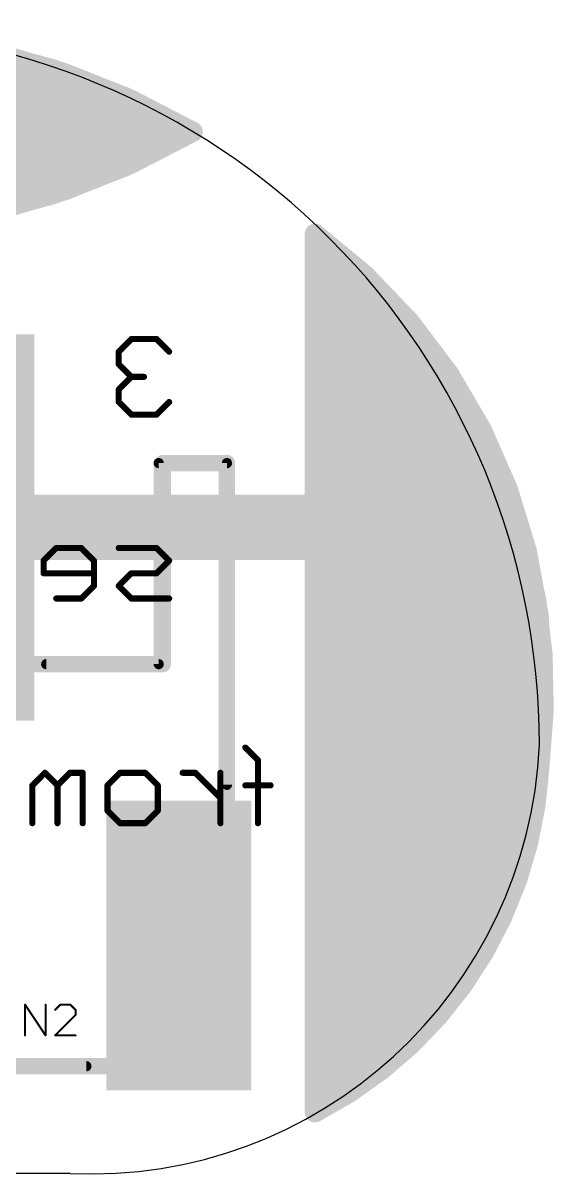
# Model space of a CAD drawing. Extents: x -9.1 to 9.1, y -5.3 to 9.
# Drawn here: x 2.46 to 9.07, y -5.34 to 8.97 of the extents above; entities that cross this region are included whole.
import ezdxf

# ---------------------------------------------------------------- set-up
doc = ezdxf.new("R2010")
doc.units = 0
for name, color, linetype in [('1', 12, 'CONTINUOUS'), ('16', 132, 'CONTINUOUS'), ('18', 110, 'CONTINUOUS'), ('20', 53, 'CONTINUOUS'), ('21', 253, 'CONTINUOUS'), ('25', 253, 'CONTINUOUS'), ('29', 253, 'CONTINUOUS'), ('30', 253, 'CONTINUOUS'), ('51', 253, 'CONTINUOUS'), ('52', 253, 'CONTINUOUS')]:
    doc.layers.add(name, color=color, linetype=linetype)

# ---------------------------------------------------------------- blocks, each defined once
blk = doc.blocks.new('RECT')
blk.add_solid([(-0.5, -0.5), (0.5, -0.5), (-0.5, 0.5), (0.5, 0.5)])
blk = doc.blocks.new('ROUNDV')
at = {"const_width": 0.5}
blk.add_lwpolyline([(0, -0.25, 1), (0, 0.25, 1), (0, -0.25)], format="xyb", dxfattribs=at)

msp = doc.modelspace()

# ---------------------------------------------------------------- linework, layer by layer
at = {"layer": '1'}
for points, const_width in [([(4.572, 7.62, 0.268), (-4.572, 7.62)], 0.254), ([(-4.572, 7.62, 0.268), (4.572, 7.62)], 0.254), ([(4.6038, 7.565, 1), (4.5402, 7.675)], 0.127), ([(4.5402, 7.565, 1), (4.6038, 7.675)], 0.127), ([(8.89, -0.254, 0.268), (6.096, 6.35)], 0.254), ([(6.1343, 6.4007, 1), (6.0577, 6.2993)], 0.127), ([(6.1595, 6.35, 1), (6.0325, 6.35)], 0.127), ([(7.8232, 2.7, 1), (7.4168, 2.7)], 0.4064), ([(7.62, 2.4968, 1), (7.62, 2.9032)], 0.4064), ([(7.4168, 0, 1), (7.8232, 0)], 0.4064), ([(6.096, -4.572, 0.268), (8.89, -0.254)], 0.254), ([(8.9534, -0.2572, 1), (8.8266, -0.2508)], 0.127), ([(8.827, -0.2462, 1), (8.953, -0.2618)], 0.127), ([(6.0671, -4.5155, 1), (6.1249, -4.6285)], 0.127), ([(6.0325, -4.572, 1), (6.1595, -4.572)], 0.127)]:
    msp.add_lwpolyline(points, format="xyb", dxfattribs=dict(at, const_width=const_width))
for points, const_width in [([(6.096, 6.35), (6.096, -4.572)], 0.254), ([(2, 2.7), (7.62, 2.7)], 0.8128), ([(7.62, 2.7), (7.62, 0)], 0.8128)]:
    msp.add_lwpolyline(points, dxfattribs=dict(at, const_width=const_width))
at = {"layer": '16'}
for points, const_width in [([(4.572, 7.62, 0.268), (-4.572, 7.62)], 0.254), ([(-4.572, 7.62, 0.268), (4.572, 7.62)], 0.254), ([(4.6038, 7.565, 1), (4.5402, 7.675)], 0.127), ([(4.5402, 7.565, 1), (4.6038, 7.675)], 0.127), ([(8.89, -0.254, 0.268), (6.096, 6.35)], 0.254), ([(6.1343, 6.4007, 1), (6.0577, 6.2993)], 0.127), ([(6.1595, 6.35, 1), (6.0325, 6.35)], 0.127), ([(6.096, -4.572, 0.268), (8.89, -0.254)], 0.254), ([(8.9534, -0.2572, 1), (8.8266, -0.2508)], 0.127), ([(8.827, -0.2462, 1), (8.953, -0.2618)], 0.127), ([(6.0671, -4.5155, 1), (6.1249, -4.6285)], 0.127), ([(6.0325, -4.572, 1), (6.1595, -4.572)], 0.127)]:
    msp.add_lwpolyline(points, format="xyb", dxfattribs=dict(at, const_width=const_width))
at = {"layer": '16', "const_width": 0.254}
msp.add_lwpolyline([(6.096, 6.35), (6.096, -4.572)], dxfattribs=at)
at = {"layer": '20'}
msp.add_line((3.048, -5.334), (-3.048, -5.334), dxfattribs=at)
for centre, radius, start, end in [((0.0001, 0.0001), 8.8899, 359.9994, 90.0006), ((3.302, 0.254), 5.5938, 267.3974, 357.3974)]:
    msp.add_arc(centre, radius, start, end, dxfattribs=at)
at = {"layer": '21', "const_width": 0.0635}
for points in [[(4.15, 3.5318, 1), (4.15, 3.4682)], [(4.1818, 3.5, 1), (4.1183, 3.5)], [(5.0317, 3.5, 1), (4.9683, 3.5)], [(5, 3.4682, 1), (5, 3.5318)], [(2.75, 1.0317, 1), (2.75, 0.9683)], [(4.1183, 1, 1), (4.1818, 1)], [(4.15, 0.9683, 1), (4.15, 1.0317)], [(4.9683, -0.5, 1), (5.0317, -0.5)], [(3.25, -4.0317, 1), (3.25, -3.9682)]]:
    msp.add_lwpolyline(points, format="xyb", dxfattribs=at)
at = {"layer": '21', "const_width": 0.127}
for points in [[(4.15, 1), (4.15, 3.5)], [(4.15, 3.5), (5, 3.5)], [(5, 3.5), (5, -0.5)], [(2.75, 1), (4.15, 1)], [(3.25, -4), (-3.25, -4)]]:
    msp.add_lwpolyline(points, dxfattribs=at)
at = {"layer": '25', "const_width": 0.0127}
for points in [[(2.4931, -3.2349, 1), (2.4804, -3.2349)], [(2.4921, -3.2314, 1), (2.4815, -3.2384)], [(2.7473, -3.2349, 1), (2.7347, -3.2349)], [(2.8565, -3.2939, 1), (2.8655, -3.3029)], [(2.9245, -3.2285, 1), (2.9245, -3.2412)], [(2.929, -3.2394, 1), (2.9201, -3.2304)], [(3.0561, -3.2304, 1), (3.0472, -3.2394)], [(3.0517, -3.2412, 1), (3.0517, -3.2285)], [(3.1216, -3.2984, 1), (3.1089, -3.2984)], [(3.1107, -3.3029, 1), (3.1197, -3.2939)], [(3.1089, -3.362, 1), (3.1216, -3.362)], [(3.1197, -3.3665, 1), (3.1107, -3.3575)], [(2.4804, -3.6162, 1), (2.4931, -3.6162)], [(2.7347, -3.6162, 1), (2.7473, -3.6162)], [(2.7357, -3.6197, 1), (2.7463, -3.6127)], [(2.8565, -3.6117, 1), (2.8655, -3.6207)], [(2.861, -3.6099, 1), (2.861, -3.6225)], [(3.1152, -3.6225, 1), (3.1152, -3.6099)]]:
    msp.add_lwpolyline(points, format="xyb", dxfattribs=at)
at = {"layer": '25', "const_width": 0.0254}
for points in [[(2.4868, -3.6162), (2.4868, -3.2349)], [(2.4868, -3.2349), (2.741, -3.6162)], [(2.741, -3.6162), (2.741, -3.2349)], [(2.9245, -3.2349), (2.861, -3.2984)], [(3.0517, -3.2349), (2.9245, -3.2349)], [(3.1152, -3.2984), (3.0517, -3.2349)], [(3.1152, -3.362), (3.1152, -3.2984)], [(2.861, -3.6162), (3.1152, -3.362)], [(3.1152, -3.6162), (2.861, -3.6162)]]:
    msp.add_lwpolyline(points, dxfattribs=at)
at = {"layer": '29', "const_width": 0.254}
for points in [[(2.8257, 8.3975), (1.9011, 8.6453)], [(-2.8661, 8.382), (2.8661, 8.382)], [(3.7192, 8.0545), (2.8257, 8.3975)], [(-3.5278, 8.128), (3.5278, 8.128)], [(4.572, 7.62), (3.7192, 8.0545)], [(-4.0735, 7.874), (4.0735, 7.874)], [(-4.572, 7.62), (4.572, 7.62)], [(3.7192, 7.1855), (4.572, 7.62)], [(-4.0735, 7.366), (4.0735, 7.366)], [(2.8257, 6.8425), (3.7192, 7.1855)], [(-3.5278, 7.112), (3.5278, 7.112)], [(-2.8661, 6.858), (2.8661, 6.858)], [(1.9011, 6.5948), (2.8257, 6.8425)], [(6.096, 6.35), (6.096, -4.572)], [(6.7178, 5.8359), (6.096, 6.35)], [(6.096, 6.096), (6.4032, 6.096)], [(6.096, 5.842), (6.7104, 5.842)], [(7.2756, 5.2531), (6.7178, 5.8359)], [(6.096, 5.588), (6.9551, 5.588)], [(6.096, 5.334), (7.1982, 5.334)], [(7.7621, 4.6095), (7.2756, 5.2531)], [(6.096, 5.08), (7.4065, 5.08)], [(6.096, 4.826), (7.5985, 4.826)], [(8.1705, 3.9138), (7.7621, 4.6095)], [(6.096, 4.572), (7.7841, 4.572)], [(6.096, 4.318), (7.9333, 4.318)], [(6.096, 4.064), (8.0824, 4.064)], [(8.4954, 3.1754), (8.1705, 3.9138)], [(6.096, 3.81), (8.2162, 3.81)], [(6.096, 3.556), (8.328, 3.556)], [(6.096, 3.302), (8.4397, 3.302)], [(8.7324, 2.4042), (8.4954, 3.1754)], [(6.096, 3.048), (8.5346, 3.048)], [(6.096, 2.794), (8.6127, 2.794)], [(6.096, 2.54), (8.6907, 2.54)], [(8.8783, 1.6107), (8.7324, 2.4042)], [(6.096, 2.286), (8.7542, 2.286)], [(6.096, 2.032), (8.8009, 2.032)], [(6.096, 1.778), (8.8476, 1.778)], [(8.9311, 0.8057), (8.8783, 1.6107)], [(6.096, 1.524), (8.884, 1.524)], [(6.096, 1.27), (8.9006, 1.27)], [(6.096, 1.016), (8.9173, 1.016)], [(6.096, 0.762), (8.9288, 0.762)], [(8.89, 0), (8.9311, 0.8057)], [(6.096, 0.508), (8.9159, 0.508)], [(6.096, 0.254), (8.9029, 0.254)], [(6.096, 0), (8.89, 0)], [(8.8267, -0.698), (8.89, 0)], [(6.096, -0.254), (8.867, -0.254)], [(6.096, -0.508), (8.8439, -0.508)], [(8.6729, -1.3818), (8.8267, -0.698)], [(6.096, -0.762), (8.8123, -0.762)], [(6.096, -1.016), (8.7552, -1.016)], [(6.096, -1.27), (8.698, -1.27)], [(8.4311, -2.0397), (8.6729, -1.3818)], [(6.096, -1.524), (8.6206, -1.524)], [(6.096, -1.778), (8.5273, -1.778)], [(6.096, -2.032), (8.4339, -2.032)], [(8.1055, -2.6603), (8.4311, -2.0397)], [(6.096, -2.286), (8.3019, -2.286)], [(6.096, -2.54), (8.1686, -2.54)], [(7.7017, -3.2332), (8.1055, -2.6603)], [(6.096, -2.794), (8.0113, -2.794)], [(6.096, -3.048), (7.8323, -3.048)], [(7.2266, -3.7484), (7.7017, -3.2332)], [(6.096, -3.302), (7.6383, -3.302)], [(6.096, -3.556), (7.4041, -3.556)], [(6.096, -3.81), (7.1528, -3.81)], [(6.6883, -4.1973), (7.2266, -3.7484)], [(6.096, -4.064), (6.8481, -4.064)], [(6.096, -4.572), (6.6883, -4.1973)], [(6.096, -4.318), (6.4975, -4.318)]]:
    msp.add_lwpolyline(points, dxfattribs=at)
at = {"layer": '29', "const_width": 0.127}
for points in [[(2.8484, 8.4568, 1), (2.8029, 8.3382)], [(2.8092, 8.3362, 1), (2.8421, 8.4589)], [(2.8661, 8.3185, 1), (2.8661, 8.4455)], [(3.5278, 8.0645, 1), (3.5278, 8.1915)], [(3.748, 8.1111, 1), (3.6904, 7.9979)], [(3.6964, 7.9952, 1), (3.742, 8.1138)], [(4.0735, 7.8105, 1), (4.0735, 7.9375)], [(4.6008, 7.5634, 1), (4.5432, 7.6766)], [(4.5432, 7.5634, 1), (4.6008, 7.6766)], [(4.572, 7.5565, 1), (4.572, 7.6835)], [(4.0735, 7.3025, 1), (4.0735, 7.4295)], [(3.6904, 7.2421, 1), (3.748, 7.1289)], [(3.742, 7.1262, 1), (3.6964, 7.2448)], [(3.5278, 7.0485, 1), (3.5278, 7.1755)], [(2.8029, 6.9018, 1), (2.8484, 6.7832)], [(2.8421, 6.7811, 1), (2.8092, 6.9038)], [(2.8661, 6.7945, 1), (2.8661, 6.9215)], [(6.1595, 6.35, 1), (6.0325, 6.35)], [(6.1365, 6.3989, 1), (6.0555, 6.3011)], [(6.096, 6.1595, 1), (6.096, 6.0325)], [(6.4032, 6.0325, 1), (6.4032, 6.1595)], [(6.096, 5.9055, 1), (6.096, 5.7785)], [(6.7636, 5.8798, 1), (6.6719, 5.792)], [(6.6773, 5.787, 1), (6.7582, 5.8849)], [(6.7104, 5.7785, 1), (6.7104, 5.9055)], [(6.096, 5.6515, 1), (6.096, 5.5245)], [(6.9551, 5.5245, 1), (6.9551, 5.6515)], [(6.096, 5.3975, 1), (6.096, 5.2705)], [(7.1982, 5.2705, 1), (7.1982, 5.3975)], [(7.3263, 5.2914, 1), (7.225, 5.2149)], [(7.2298, 5.2092, 1), (7.3215, 5.2971)], [(6.096, 5.1435, 1), (6.096, 5.0165)], [(7.4065, 5.0165, 1), (7.4065, 5.1435)], [(6.096, 4.8895, 1), (6.096, 4.7625)], [(7.5985, 4.7625, 1), (7.5985, 4.8895)], [(7.8169, 4.6417, 1), (7.7073, 4.5774)], [(6.096, 4.6355, 1), (6.096, 4.5085)], [(7.7114, 4.5713, 1), (7.8127, 4.6478)], [(7.7841, 4.5085, 1), (7.7841, 4.6355)], [(6.096, 4.3815, 1), (6.096, 4.2545)], [(7.9333, 4.2545, 1), (7.9333, 4.3815)], [(6.096, 4.1275, 1), (6.096, 4.0005)], [(8.0824, 4.0005, 1), (8.0824, 4.1275)], [(8.2287, 3.9394, 1), (8.1124, 3.8882)], [(8.1158, 3.8817, 1), (8.2253, 3.946)], [(6.096, 3.8735, 1), (6.096, 3.7465)], [(8.2162, 3.7465, 1), (8.2162, 3.8735)], [(6.096, 3.6195, 1), (6.096, 3.4925)], [(8.328, 3.4925, 1), (8.328, 3.6195)], [(6.096, 3.3655, 1), (6.096, 3.2385)], [(8.5561, 3.194, 1), (8.4347, 3.1567)], [(8.4397, 3.2385, 1), (8.4397, 3.3655)], [(6.096, 3.1115, 1), (6.096, 2.9845)], [(8.4373, 3.1498, 1), (8.5536, 3.2009)], [(8.5346, 2.9845, 1), (8.5346, 3.1115)], [(6.096, 2.8575, 1), (6.096, 2.7305)], [(8.6127, 2.7305, 1), (8.6127, 2.8575)], [(6.096, 2.6035, 1), (6.096, 2.4765)], [(8.6907, 2.4765, 1), (8.6907, 2.6035)], [(8.7949, 2.4157, 1), (8.67, 2.3927)], [(8.6717, 2.3856, 1), (8.7931, 2.4229)], [(6.096, 2.3495, 1), (6.096, 2.2225)], [(8.7542, 2.2225, 1), (8.7542, 2.3495)], [(6.096, 2.0955, 1), (6.096, 1.9685)], [(8.8009, 1.9685, 1), (8.8009, 2.0955)], [(6.096, 1.8415, 1), (6.096, 1.7145)], [(8.8476, 1.7145, 1), (8.8476, 1.8415)], [(8.9417, 1.6149, 1), (8.8149, 1.6066)], [(6.096, 1.5875, 1), (6.096, 1.4605)], [(8.8158, 1.5993, 1), (8.9408, 1.6222)], [(8.884, 1.4605, 1), (8.884, 1.5875)], [(6.096, 1.3335, 1), (6.096, 1.2065)], [(8.9006, 1.2065, 1), (8.9006, 1.3335)], [(6.096, 1.0795, 1), (6.096, 0.9525)], [(8.9173, 0.9525, 1), (8.9173, 1.0795)], [(6.096, 0.8255, 1), (6.096, 0.6985)], [(8.9945, 0.8025, 1), (8.8676, 0.8089)], [(8.8677, 0.8016, 1), (8.9944, 0.8099)], [(8.9288, 0.6985, 1), (8.9288, 0.8255)], [(6.096, 0.5715, 1), (6.096, 0.4445)], [(8.9159, 0.4445, 1), (8.9159, 0.5715)], [(6.096, 0.3175, 1), (6.096, 0.1905)], [(8.9029, 0.1905, 1), (8.9029, 0.3175)], [(6.096, 0.0635, 1), (6.096, -0.0635)], [(8.8266, 0.0032, 1), (8.9534, -0.0032)], [(8.9532, -0.0057, 1), (8.8268, 0.0057)], [(8.89, -0.0635, 1), (8.89, 0.0635)], [(6.096, -0.1905, 1), (6.096, -0.3175)], [(8.867, -0.3175, 1), (8.867, -0.1905)], [(6.096, -0.4445, 1), (6.096, -0.5715)], [(8.8439, -0.5715, 1), (8.8439, -0.4445)], [(8.8887, -0.712, 1), (8.7648, -0.6841)], [(6.096, -0.6985, 1), (6.096, -0.8255)], [(8.7635, -0.6923, 1), (8.89, -0.7037)], [(8.8123, -0.8255, 1), (8.8123, -0.6985)], [(6.096, -0.9525, 1), (6.096, -1.0795)], [(8.7552, -1.0795, 1), (8.7552, -0.9525)], [(6.096, -1.2065, 1), (6.096, -1.3335)], [(8.698, -1.3335, 1), (8.698, -1.2065)], [(8.7325, -1.4037, 1), (8.6133, -1.3599)], [(6.096, -1.4605, 1), (6.096, -1.5875)], [(8.6109, -1.3679, 1), (8.7348, -1.3957)], [(8.6206, -1.5875, 1), (8.6206, -1.4605)], [(6.096, -1.7145, 1), (6.096, -1.8415)], [(8.5273, -1.8415, 1), (8.5273, -1.7145)], [(6.096, -1.9685, 1), (6.096, -2.0955)], [(8.3715, -2.0177, 1), (8.4907, -2.0616)], [(8.4873, -2.0692, 1), (8.3749, -2.0102)], [(8.4339, -2.0955, 1), (8.4339, -1.9685)], [(6.096, -2.2225, 1), (6.096, -2.3495)], [(8.3019, -2.3495, 1), (8.3019, -2.2225)], [(6.096, -2.4765, 1), (6.096, -2.6035)], [(8.1686, -2.6035, 1), (8.1686, -2.4765)], [(8.0493, -2.6308, 1), (8.1618, -2.6898)], [(8.1574, -2.6969, 1), (8.0536, -2.6237)], [(6.096, -2.7305, 1), (6.096, -2.8575)], [(8.0113, -2.8575, 1), (8.0113, -2.7305)], [(6.096, -2.9845, 1), (6.096, -3.1115)], [(7.8323, -3.1115, 1), (7.8323, -2.9845)], [(7.6498, -3.1966, 1), (7.7536, -3.2698)], [(7.7484, -3.2762, 1), (7.655, -3.1901)], [(6.096, -3.2385, 1), (6.096, -3.3655)], [(7.6383, -3.3655, 1), (7.6383, -3.2385)], [(6.096, -3.4925, 1), (6.096, -3.6195)], [(7.4041, -3.6195, 1), (7.4041, -3.4925)], [(6.096, -3.7465, 1), (6.096, -3.8735)], [(7.1528, -3.8735, 1), (7.1528, -3.7465)], [(7.1799, -3.7054, 1), (7.2733, -3.7915)], [(7.2673, -3.7972, 1), (7.1859, -3.6997)], [(6.096, -4.0005, 1), (6.096, -4.1275)], [(6.8481, -4.1275, 1), (6.8481, -4.0005)], [(6.6476, -4.1485, 1), (6.729, -4.246)], [(6.7222, -4.2509, 1), (6.6543, -4.1436)], [(6.096, -4.2545, 1), (6.096, -4.3815)], [(6.4975, -4.3815, 1), (6.4975, -4.2545)], [(6.062, -4.5183, 1), (6.13, -4.6257)], [(6.0325, -4.572, 1), (6.1595, -4.572)]]:
    msp.add_lwpolyline(points, format="xyb", dxfattribs=at)
at = {"layer": '30', "const_width": 0.254}
for points in [[(2.8257, 8.3975), (1.9011, 8.6453)], [(-2.8661, 8.382), (2.8661, 8.382)], [(3.7192, 8.0545), (2.8257, 8.3975)], [(-3.5278, 8.128), (3.5278, 8.128)], [(4.572, 7.62), (3.7192, 8.0545)], [(-4.0735, 7.874), (4.0735, 7.874)], [(-4.572, 7.62), (4.572, 7.62)], [(3.7192, 7.1855), (4.572, 7.62)], [(-4.0735, 7.366), (4.0735, 7.366)], [(2.8257, 6.8425), (3.7192, 7.1855)], [(-3.5278, 7.112), (3.5278, 7.112)], [(-2.8661, 6.858), (2.8661, 6.858)], [(1.9011, 6.5948), (2.8257, 6.8425)], [(6.096, 6.35), (6.096, -4.572)], [(6.7178, 5.8359), (6.096, 6.35)], [(6.096, 6.096), (6.4032, 6.096)], [(6.096, 5.842), (6.7104, 5.842)], [(7.2756, 5.2531), (6.7178, 5.8359)], [(6.096, 5.588), (6.9551, 5.588)], [(6.096, 5.334), (7.1982, 5.334)], [(7.7621, 4.6095), (7.2756, 5.2531)], [(6.096, 5.08), (7.4065, 5.08)], [(6.096, 4.826), (7.5985, 4.826)], [(8.1705, 3.9138), (7.7621, 4.6095)], [(6.096, 4.572), (7.7841, 4.572)], [(6.096, 4.318), (7.9333, 4.318)], [(6.096, 4.064), (8.0824, 4.064)], [(8.4954, 3.1754), (8.1705, 3.9138)], [(6.096, 3.81), (8.2162, 3.81)], [(6.096, 3.556), (8.328, 3.556)], [(6.096, 3.302), (8.4397, 3.302)], [(8.7324, 2.4042), (8.4954, 3.1754)], [(6.096, 3.048), (8.5346, 3.048)], [(6.096, 2.794), (8.6127, 2.794)], [(6.096, 2.54), (8.6907, 2.54)], [(8.8783, 1.6107), (8.7324, 2.4042)], [(6.096, 2.286), (8.7542, 2.286)], [(6.096, 2.032), (8.8009, 2.032)], [(6.096, 1.778), (8.8476, 1.778)], [(8.9311, 0.8057), (8.8783, 1.6107)], [(6.096, 1.524), (8.884, 1.524)], [(6.096, 1.27), (8.9006, 1.27)], [(6.096, 1.016), (8.9173, 1.016)], [(6.096, 0.762), (8.9288, 0.762)], [(8.89, 0), (8.9311, 0.8057)], [(6.096, 0.508), (8.9159, 0.508)], [(6.096, 0.254), (8.9029, 0.254)], [(6.096, 0), (8.89, 0)], [(8.8267, -0.698), (8.89, 0)], [(6.096, -0.254), (8.867, -0.254)], [(6.096, -0.508), (8.8439, -0.508)], [(8.6729, -1.3818), (8.8267, -0.698)], [(6.096, -0.762), (8.8123, -0.762)], [(6.096, -1.016), (8.7552, -1.016)], [(6.096, -1.27), (8.698, -1.27)], [(8.4311, -2.0397), (8.6729, -1.3818)], [(6.096, -1.524), (8.6206, -1.524)], [(6.096, -1.778), (8.5273, -1.778)], [(6.096, -2.032), (8.4339, -2.032)], [(8.1055, -2.6603), (8.4311, -2.0397)], [(6.096, -2.286), (8.3019, -2.286)], [(6.096, -2.54), (8.1686, -2.54)], [(7.7017, -3.2332), (8.1055, -2.6603)], [(6.096, -2.794), (8.0113, -2.794)], [(6.096, -3.048), (7.8323, -3.048)], [(7.2266, -3.7484), (7.7017, -3.2332)], [(6.096, -3.302), (7.6383, -3.302)], [(6.096, -3.556), (7.4041, -3.556)], [(6.096, -3.81), (7.1528, -3.81)], [(6.6883, -4.1973), (7.2266, -3.7484)], [(6.096, -4.064), (6.8481, -4.064)], [(6.096, -4.572), (6.6883, -4.1973)], [(6.096, -4.318), (6.4975, -4.318)]]:
    msp.add_lwpolyline(points, dxfattribs=at)
at = {"layer": '30', "const_width": 0.127}
for points in [[(2.8484, 8.4568, 1), (2.8029, 8.3382)], [(2.8092, 8.3362, 1), (2.8421, 8.4589)], [(2.8661, 8.3185, 1), (2.8661, 8.4455)], [(3.5278, 8.0645, 1), (3.5278, 8.1915)], [(3.748, 8.1111, 1), (3.6904, 7.9979)], [(3.6964, 7.9952, 1), (3.742, 8.1138)], [(4.0735, 7.8105, 1), (4.0735, 7.9375)], [(4.6008, 7.5634, 1), (4.5432, 7.6766)], [(4.5432, 7.5634, 1), (4.6008, 7.6766)], [(4.572, 7.5565, 1), (4.572, 7.6835)], [(4.0735, 7.3025, 1), (4.0735, 7.4295)], [(3.6904, 7.2421, 1), (3.748, 7.1289)], [(3.742, 7.1262, 1), (3.6964, 7.2448)], [(3.5278, 7.0485, 1), (3.5278, 7.1755)], [(2.8029, 6.9018, 1), (2.8484, 6.7832)], [(2.8421, 6.7811, 1), (2.8092, 6.9038)], [(2.8661, 6.7945, 1), (2.8661, 6.9215)], [(6.1595, 6.35, 1), (6.0325, 6.35)], [(6.1365, 6.3989, 1), (6.0555, 6.3011)], [(6.096, 6.1595, 1), (6.096, 6.0325)], [(6.4032, 6.0325, 1), (6.4032, 6.1595)], [(6.096, 5.9055, 1), (6.096, 5.7785)], [(6.7636, 5.8798, 1), (6.6719, 5.792)], [(6.6773, 5.787, 1), (6.7582, 5.8849)], [(6.7104, 5.7785, 1), (6.7104, 5.9055)], [(6.096, 5.6515, 1), (6.096, 5.5245)], [(6.9551, 5.5245, 1), (6.9551, 5.6515)], [(6.096, 5.3975, 1), (6.096, 5.2705)], [(7.1982, 5.2705, 1), (7.1982, 5.3975)], [(7.3263, 5.2914, 1), (7.225, 5.2149)], [(7.2298, 5.2092, 1), (7.3215, 5.2971)], [(6.096, 5.1435, 1), (6.096, 5.0165)], [(7.4065, 5.0165, 1), (7.4065, 5.1435)], [(6.096, 4.8895, 1), (6.096, 4.7625)], [(7.5985, 4.7625, 1), (7.5985, 4.8895)], [(7.8169, 4.6417, 1), (7.7073, 4.5774)], [(6.096, 4.6355, 1), (6.096, 4.5085)], [(7.7114, 4.5713, 1), (7.8127, 4.6478)], [(7.7841, 4.5085, 1), (7.7841, 4.6355)], [(6.096, 4.3815, 1), (6.096, 4.2545)], [(7.9333, 4.2545, 1), (7.9333, 4.3815)], [(6.096, 4.1275, 1), (6.096, 4.0005)], [(8.0824, 4.0005, 1), (8.0824, 4.1275)], [(8.2287, 3.9394, 1), (8.1124, 3.8882)], [(8.1158, 3.8817, 1), (8.2253, 3.946)], [(6.096, 3.8735, 1), (6.096, 3.7465)], [(8.2162, 3.7465, 1), (8.2162, 3.8735)], [(6.096, 3.6195, 1), (6.096, 3.4925)], [(8.328, 3.4925, 1), (8.328, 3.6195)], [(6.096, 3.3655, 1), (6.096, 3.2385)], [(8.5561, 3.194, 1), (8.4347, 3.1567)], [(8.4397, 3.2385, 1), (8.4397, 3.3655)], [(6.096, 3.1115, 1), (6.096, 2.9845)], [(8.4373, 3.1498, 1), (8.5536, 3.2009)], [(8.5346, 2.9845, 1), (8.5346, 3.1115)], [(6.096, 2.8575, 1), (6.096, 2.7305)], [(8.6127, 2.7305, 1), (8.6127, 2.8575)], [(6.096, 2.6035, 1), (6.096, 2.4765)], [(8.6907, 2.4765, 1), (8.6907, 2.6035)], [(8.7949, 2.4157, 1), (8.67, 2.3927)], [(8.6717, 2.3856, 1), (8.7931, 2.4229)], [(6.096, 2.3495, 1), (6.096, 2.2225)], [(8.7542, 2.2225, 1), (8.7542, 2.3495)], [(6.096, 2.0955, 1), (6.096, 1.9685)], [(8.8009, 1.9685, 1), (8.8009, 2.0955)], [(6.096, 1.8415, 1), (6.096, 1.7145)], [(8.8476, 1.7145, 1), (8.8476, 1.8415)], [(8.9417, 1.6149, 1), (8.8149, 1.6066)], [(6.096, 1.5875, 1), (6.096, 1.4605)], [(8.8158, 1.5993, 1), (8.9408, 1.6222)], [(8.884, 1.4605, 1), (8.884, 1.5875)], [(6.096, 1.3335, 1), (6.096, 1.2065)], [(8.9006, 1.2065, 1), (8.9006, 1.3335)], [(6.096, 1.0795, 1), (6.096, 0.9525)], [(8.9173, 0.9525, 1), (8.9173, 1.0795)], [(6.096, 0.8255, 1), (6.096, 0.6985)], [(8.9945, 0.8025, 1), (8.8676, 0.8089)], [(8.8677, 0.8016, 1), (8.9944, 0.8099)], [(8.9288, 0.6985, 1), (8.9288, 0.8255)], [(6.096, 0.5715, 1), (6.096, 0.4445)], [(8.9159, 0.4445, 1), (8.9159, 0.5715)], [(6.096, 0.3175, 1), (6.096, 0.1905)], [(8.9029, 0.1905, 1), (8.9029, 0.3175)], [(6.096, 0.0635, 1), (6.096, -0.0635)], [(8.8266, 0.0032, 1), (8.9534, -0.0032)], [(8.9532, -0.0057, 1), (8.8268, 0.0057)], [(8.89, -0.0635, 1), (8.89, 0.0635)], [(6.096, -0.1905, 1), (6.096, -0.3175)], [(8.867, -0.3175, 1), (8.867, -0.1905)], [(6.096, -0.4445, 1), (6.096, -0.5715)], [(8.8439, -0.5715, 1), (8.8439, -0.4445)], [(8.8887, -0.712, 1), (8.7648, -0.6841)], [(6.096, -0.6985, 1), (6.096, -0.8255)], [(8.7635, -0.6923, 1), (8.89, -0.7037)], [(8.8123, -0.8255, 1), (8.8123, -0.6985)], [(6.096, -0.9525, 1), (6.096, -1.0795)], [(8.7552, -1.0795, 1), (8.7552, -0.9525)], [(6.096, -1.2065, 1), (6.096, -1.3335)], [(8.698, -1.3335, 1), (8.698, -1.2065)], [(8.7325, -1.4037, 1), (8.6133, -1.3599)], [(6.096, -1.4605, 1), (6.096, -1.5875)], [(8.6109, -1.3679, 1), (8.7348, -1.3957)], [(8.6206, -1.5875, 1), (8.6206, -1.4605)], [(6.096, -1.7145, 1), (6.096, -1.8415)], [(8.5273, -1.8415, 1), (8.5273, -1.7145)], [(6.096, -1.9685, 1), (6.096, -2.0955)], [(8.3715, -2.0177, 1), (8.4907, -2.0616)], [(8.4873, -2.0692, 1), (8.3749, -2.0102)], [(8.4339, -2.0955, 1), (8.4339, -1.9685)], [(6.096, -2.2225, 1), (6.096, -2.3495)], [(8.3019, -2.3495, 1), (8.3019, -2.2225)], [(6.096, -2.4765, 1), (6.096, -2.6035)], [(8.1686, -2.6035, 1), (8.1686, -2.4765)], [(8.0493, -2.6308, 1), (8.1618, -2.6898)], [(8.1574, -2.6969, 1), (8.0536, -2.6237)], [(6.096, -2.7305, 1), (6.096, -2.8575)], [(8.0113, -2.8575, 1), (8.0113, -2.7305)], [(6.096, -2.9845, 1), (6.096, -3.1115)], [(7.8323, -3.1115, 1), (7.8323, -2.9845)], [(7.6498, -3.1966, 1), (7.7536, -3.2698)], [(7.7484, -3.2762, 1), (7.655, -3.1901)], [(6.096, -3.2385, 1), (6.096, -3.3655)], [(7.6383, -3.3655, 1), (7.6383, -3.2385)], [(6.096, -3.4925, 1), (6.096, -3.6195)], [(7.4041, -3.6195, 1), (7.4041, -3.4925)], [(6.096, -3.7465, 1), (6.096, -3.8735)], [(7.1528, -3.8735, 1), (7.1528, -3.7465)], [(7.1799, -3.7054, 1), (7.2733, -3.7915)], [(7.2673, -3.7972, 1), (7.1859, -3.6997)], [(6.096, -4.0005, 1), (6.096, -4.1275)], [(6.8481, -4.1275, 1), (6.8481, -4.0005)], [(6.6476, -4.1485, 1), (6.729, -4.246)], [(6.7222, -4.2509, 1), (6.6543, -4.1436)], [(6.096, -4.2545, 1), (6.096, -4.3815)], [(6.4975, -4.3815, 1), (6.4975, -4.2545)], [(6.062, -4.5183, 1), (6.13, -4.6257)], [(6.0325, -4.572, 1), (6.1595, -4.572)]]:
    msp.add_lwpolyline(points, format="xyb", dxfattribs=at)
at = {"layer": '51', "const_width": 0.2032}
for points in [[(4.2, 1), (4.2, 3.5)], [(4.2, 3.5), (5, 3.5)], [(5, 3.5), (5, -4)], [(-4.2, 1), (4.2, 1)], [(5, -4), (-5, -4)]]:
    msp.add_lwpolyline(points, dxfattribs=at)
at = {"layer": '51', "const_width": 0.1016}
for points in [[(4.2508, 3.5, 1), (4.1492, 3.5)], [(4.2, 3.5508, 1), (4.2, 3.4492)], [(5.0508, 3.5, 1), (4.9492, 3.5)], [(5, 3.4492, 1), (5, 3.5508)], [(4.1492, 1, 1), (4.2508, 1)], [(4.2, 0.9492, 1), (4.2, 1.0508)], [(4.9492, -4, 1), (5.0508, -4)], [(5, -4.0508, 1), (5, -3.9492)]]:
    msp.add_lwpolyline(points, format="xyb", dxfattribs=at)
at = {"layer": '52', "const_width": 0.0762}
for points in [[(3.8096, 5.0427), (3.6528, 4.8859)], [(4.1231, 5.0427), (3.8096, 5.0427)], [(4.2799, 4.8859), (4.1231, 5.0427)], [(3.6528, 4.8859), (3.6528, 4.7292)], [(3.6528, 4.7292), (3.8096, 4.5724)], [(3.8096, 4.5724), (3.6528, 4.4156)], [(3.8096, 4.5724), (3.9664, 4.5724)], [(3.6528, 4.4156), (3.6528, 4.2589)], [(3.6528, 4.2589), (3.8096, 4.1021)], [(4.1231, 4.1021), (4.2799, 4.2589)], [(3.8096, 4.1021), (4.1231, 4.1021)], [(2.8741, 2.4432), (2.7173, 2.2864)], [(3.1876, 2.4432), (2.8741, 2.4432)], [(3.3444, 2.2864), (3.1876, 2.4432)], [(4.1231, 2.4432), (3.6528, 2.4432)], [(4.2799, 2.2864), (4.1231, 2.4432)], [(2.7173, 2.2864), (2.7173, 2.1296)], [(3.3444, 1.9729), (3.3444, 2.2864)], [(4.1231, 2.1296), (4.2799, 2.2864)], [(2.7173, 2.1296), (3.3444, 2.1296)], [(3.6528, 1.9729), (3.8096, 2.1296)], [(3.8096, 2.1296), (4.1231, 2.1296)], [(3.1876, 1.8161), (3.3444, 1.9729)], [(3.8096, 1.8161), (3.6528, 1.9729)], [(2.8741, 1.8161), (3.1876, 1.8161)], [(4.2799, 1.8161), (3.8096, 1.8161)], [(5.3855, -0.1941), (5.2288, -0.0373)], [(5.3855, -0.9779), (5.3855, -0.1941)], [(2.7332, -0.3508), (2.5764, -0.5076)], [(2.89, -0.5076), (2.7332, -0.3508)], [(3.0467, -0.3508), (2.89, -0.5076)], [(3.2035, -0.3508), (3.0467, -0.3508)], [(3.2035, -0.9779), (3.2035, -0.3508)], [(3.512, -0.5076), (3.6687, -0.3508)], [(3.6687, -0.3508), (3.9823, -0.3508)], [(3.9823, -0.3508), (4.139, -0.5076)], [(4.6051, -0.3508), (4.4483, -0.3508)], [(4.9186, -0.6644), (4.6051, -0.3508)], [(4.9186, -0.9779), (4.9186, -0.3508)], [(2.5764, -0.5076), (2.5764, -0.9779)], [(2.89, -0.5076), (2.89, -0.9779)], [(3.512, -0.8211), (3.512, -0.5076)], [(4.139, -0.5076), (4.139, -0.8211)], [(5.5423, -0.5076), (5.2288, -0.5076)], [(3.6687, -0.9779), (3.512, -0.8211)], [(4.139, -0.8211), (3.9823, -0.9779)], [(3.9823, -0.9779), (3.6687, -0.9779)]]:
    msp.add_lwpolyline(points, dxfattribs=at)
at = {"layer": '52', "const_width": 0.0381}
for points in [[(3.8096, 5.0618, 1), (3.8096, 5.0237)], [(3.8231, 5.0292, 1), (3.7961, 5.0562)], [(4.1366, 5.0562, 1), (4.1097, 5.0292)], [(4.1231, 5.0237, 1), (4.1231, 5.0618)], [(3.6719, 4.8859, 1), (3.6338, 4.8859)], [(3.6394, 4.8994, 1), (3.6663, 4.8725)], [(4.2664, 4.8725, 1), (4.2934, 4.8994)], [(3.6338, 4.7292, 1), (3.6719, 4.7292)], [(3.6663, 4.7426, 1), (3.6394, 4.7157)], [(3.8096, 4.5915, 1), (3.8096, 4.5534)], [(3.8231, 4.5589, 1), (3.7961, 4.5859)], [(3.7961, 4.5589, 1), (3.8231, 4.5859)], [(3.9664, 4.5534, 1), (3.9664, 4.5915)], [(3.6719, 4.4156, 1), (3.6338, 4.4156)], [(3.6394, 4.4291, 1), (3.6663, 4.4022)], [(3.6663, 4.2723, 1), (3.6394, 4.2454)], [(4.2934, 4.2454, 1), (4.2664, 4.2723)], [(3.6338, 4.2589, 1), (3.6719, 4.2589)], [(3.8096, 4.1212, 1), (3.8096, 4.0831)], [(3.7961, 4.0886, 1), (3.8231, 4.1156)], [(4.1097, 4.1156, 1), (4.1366, 4.0886)], [(4.1231, 4.0831, 1), (4.1231, 4.1212)], [(2.8741, 2.4622, 1), (2.8741, 2.4241)], [(2.8876, 2.4297, 1), (2.8606, 2.4566)], [(3.2011, 2.4566, 1), (3.1741, 2.4297)], [(3.1876, 2.4241, 1), (3.1876, 2.4622)], [(3.6528, 2.4622, 1), (3.6528, 2.4241)], [(4.1366, 2.4566, 1), (4.1097, 2.4297)], [(4.1231, 2.4241, 1), (4.1231, 2.4622)], [(2.7038, 2.2999, 1), (2.7308, 2.2729)], [(2.7364, 2.2864, 1), (2.6983, 2.2864)], [(3.3634, 2.2864, 1), (3.3253, 2.2864)], [(3.3309, 2.2729, 1), (3.3579, 2.2999)], [(4.2934, 2.2729, 1), (4.2664, 2.2999)], [(4.2664, 2.2729, 1), (4.2934, 2.2999)], [(2.7173, 2.1487, 1), (2.7173, 2.1106)], [(2.6983, 2.1296, 1), (2.7364, 2.1296)], [(3.3444, 2.1106, 1), (3.3444, 2.1487)], [(3.8096, 2.1487, 1), (3.8096, 2.1106)], [(3.8231, 2.1162, 1), (3.7961, 2.1431)], [(4.1097, 2.1431, 1), (4.1366, 2.1162)], [(4.1231, 2.1106, 1), (4.1231, 2.1487)], [(3.3579, 1.9594, 1), (3.3309, 1.9863)], [(3.6663, 1.9863, 1), (3.6394, 1.9594)], [(3.6394, 1.9863, 1), (3.6663, 1.9594)], [(3.3253, 1.9729, 1), (3.3634, 1.9729)], [(2.8741, 1.8352, 1), (2.8741, 1.7971)], [(3.1741, 1.8296, 1), (3.2011, 1.8026)], [(3.1876, 1.7971, 1), (3.1876, 1.8352)], [(3.8096, 1.8352, 1), (3.8096, 1.7971)], [(3.7961, 1.8026, 1), (3.8231, 1.8296)], [(4.2799, 1.7971, 1), (4.2799, 1.8352)], [(5.2422, -0.0238, 1), (5.2153, -0.0508)], [(5.4046, -0.1941, 1), (5.3665, -0.1941)], [(5.3721, -0.2075, 1), (5.399, -0.1806)], [(2.7467, -0.3374, 1), (2.7197, -0.3643)], [(2.7467, -0.3643, 1), (2.7197, -0.3374)], [(3.0467, -0.3318, 1), (3.0467, -0.3699)], [(3.0602, -0.3643, 1), (3.0333, -0.3374)], [(3.2226, -0.3508, 1), (3.1845, -0.3508)], [(3.2035, -0.3699, 1), (3.2035, -0.3318)], [(3.6687, -0.3318, 1), (3.6687, -0.3699)], [(3.6822, -0.3643, 1), (3.6552, -0.3374)], [(3.9957, -0.3374, 1), (3.9688, -0.3643)], [(3.9823, -0.3699, 1), (3.9823, -0.3318)], [(4.4483, -0.3318, 1), (4.4483, -0.3699)], [(4.6186, -0.3374, 1), (4.5916, -0.3643)], [(4.6051, -0.3699, 1), (4.6051, -0.3318)], [(4.9377, -0.3508, 1), (4.8996, -0.3508)], [(2.5955, -0.5076, 1), (2.5574, -0.5076)], [(2.563, -0.4941, 1), (2.5899, -0.5211)], [(2.909, -0.5076, 1), (2.8709, -0.5076)], [(2.8765, -0.4941, 1), (2.9034, -0.5211)], [(2.8765, -0.5211, 1), (2.9034, -0.4941)], [(3.4985, -0.4941, 1), (3.5254, -0.5211)], [(3.531, -0.5076, 1), (3.4929, -0.5076)], [(4.1581, -0.5076, 1), (4.12, -0.5076)], [(4.1255, -0.5211, 1), (4.1525, -0.4941)], [(5.2288, -0.4886, 1), (5.2288, -0.5267)], [(5.5423, -0.5267, 1), (5.5423, -0.4886)], [(4.9051, -0.6778, 1), (4.9321, -0.6509)], [(3.5254, -0.8077, 1), (3.4985, -0.8346)], [(3.4929, -0.8211, 1), (3.531, -0.8211)], [(4.12, -0.8211, 1), (4.1581, -0.8211)], [(4.1525, -0.8346, 1), (4.1255, -0.8077)], [(2.5574, -0.9779, 1), (2.5955, -0.9779)], [(2.8709, -0.9779, 1), (2.909, -0.9779)], [(3.1845, -0.9779, 1), (3.2226, -0.9779)], [(3.6687, -0.9588, 1), (3.6687, -0.997)], [(3.6552, -0.9914, 1), (3.6822, -0.9644)], [(3.9688, -0.9644, 1), (3.9957, -0.9914)], [(3.9823, -0.997, 1), (3.9823, -0.9588)], [(4.8996, -0.9779, 1), (4.9377, -0.9779)], [(5.3665, -0.9779, 1), (5.4046, -0.9779)]]:
    msp.add_lwpolyline(points, format="xyb", dxfattribs=at)

# ---------------------------------------------------------------- block references
at = {"layer": '1', "yscale": 4.6, "rotation": 180}
msp.add_blockref('RECT', (2, 2.7), dxfattribs=at)
at = {"layer": '1', "xscale": 3.4, "yscale": 1.6, "rotation": 270}
msp.add_blockref('RECT', (4.4, -2.5), dxfattribs=at)
at = {"layer": '18', "xscale": 2.54, "yscale": 2.54}
msp.add_blockref('ROUNDV', (7.62, 0), dxfattribs=at)
msp.add_blockref('ROUNDV', (7.62, 0), dxfattribs=at)
at = {"layer": '29'}
for p, xscale, yscale, rotation in [((2, 2.7), 1.2032, 4.8032, 180), ((4.4, -2.5), 3.6032, 1.8032, 270)]:
    msp.add_blockref('RECT', p, dxfattribs=dict(at, xscale=xscale, yscale=yscale, rotation=rotation))

doc.saveas('drawing.dxf')
